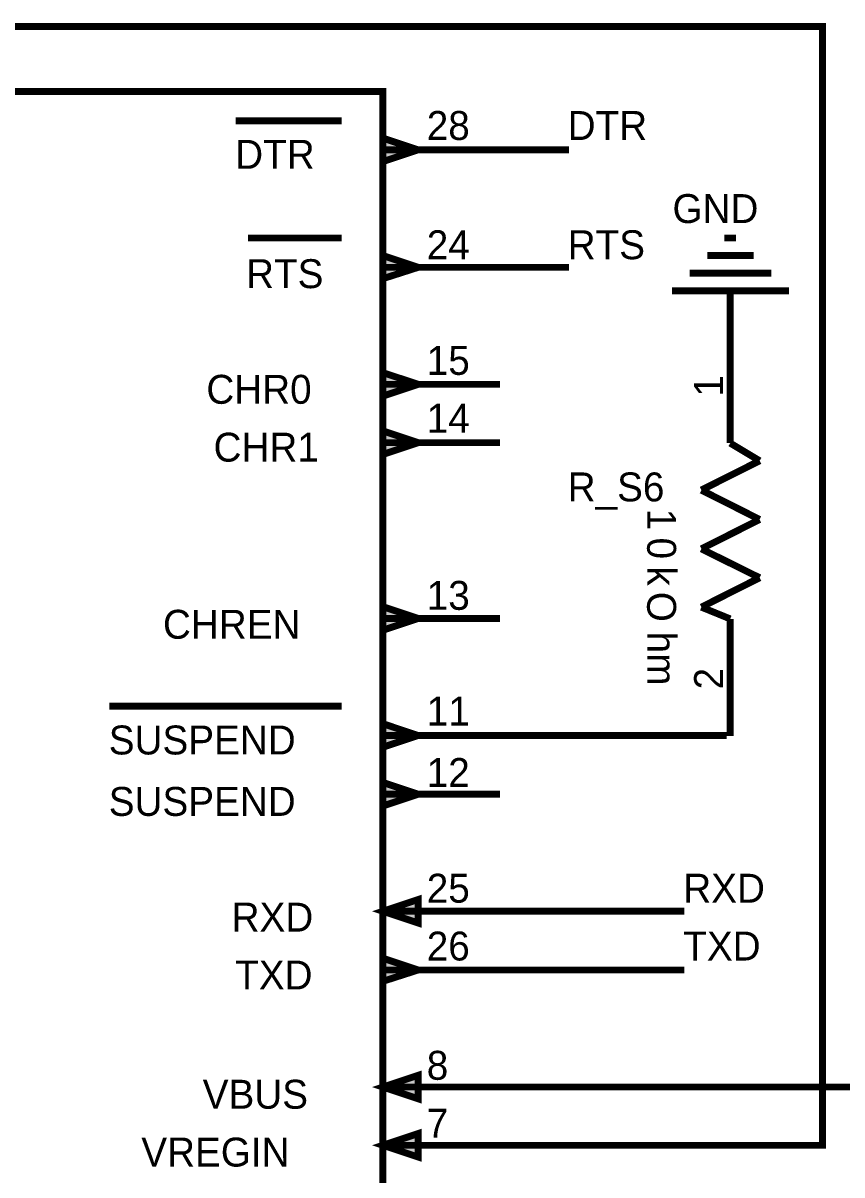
# Model space of a CAD drawing. Header units: inches. Extents: x 0 to 16.9, y 0 to 11.7.
# Drawn here: x 13.79 to 15.189, y 8.629 to 10.596 of the extents above; entities that cross this region are included whole.
import ezdxf

# ---------------------------------------------------------------- set-up
doc = ezdxf.new("R2010")
doc.units = ezdxf.units.IN
doc.header["$MEASUREMENT"] = 0
doc.layers.add('Sheet', color=255, linetype='Continuous')

msp = doc.modelspace()

# ---------------------------------------------------------------- linework, layer by layer
at = {"layer": 'Sheet'}
for points in [[(14.6051, 8.6794, 0.0118, 0.0118, 0), (15.1559, 8.6794, 0.0118, 0.0118, 0), (15.1559, 10.5901, 0.0118, 0.0118, 0), (12.4008, 10.5901, 0.0118, 0.0118, 0), (12.4008, 10.3795, 0.0118, 0.0118, 0)], [(14.2193, 10.4289, 0.0118, 0.0118, 0), (14.1537, 10.4289, 0.0118, 0.0118, 0)], [(14.2741, 10.4289, 0.0118, 0.0118, 0), (14.2193, 10.4289, 0.0118, 0.0118, 0)], [(14.335, 10.4289, 0.0118, 0.0118, 0), (14.2741, 10.4289, 0.0118, 0.0118, 0)], [(14.4052, 10.3795, 0.0118, 0.0118, 0), (14.6051, 10.3795, 0.0118, 0.0118, 0)], [(14.6051, 10.3795, 0.0118, 0.0118, 0), (14.7231, 10.3795, 0.0118, 0.0118, 0)], [(14.2347, 10.229, 0.0118, 0.0118, 0), (14.1746, 10.229, 0.0118, 0.0118, 0)], [(14.2903, 10.229, 0.0118, 0.0118, 0), (14.2347, 10.229, 0.0118, 0.0118, 0)], [(14.335, 10.229, 0.0118, 0.0118, 0), (14.2903, 10.229, 0.0118, 0.0118, 0)], [(14.9885, 10.229, 0.0118, 0.0118, 0), (15.0086, 10.229, 0.0118, 0.0118, 0)], [(14.9592, 10.1989, 0.0118, 0.0118, 0), (15.0387, 10.1989, 0.0118, 0.0118, 0)], [(14.4052, 10.1788, 0.0118, 0.0118, 0), (14.6051, 10.1788, 0.0118, 0.0118, 0)], [(14.6051, 10.1788, 0.0118, 0.0118, 0), (14.7231, 10.1788, 0.0118, 0.0118, 0)], [(14.9291, 10.1688, 0.0118, 0.0118, 0), (15.0688, 10.1688, 0.0118, 0.0118, 0)], [(14.899, 10.1387, 0.0118, 0.0118, 0), (15.0988, 10.1387, 0.0118, 0.0118, 0)], [(14.9985, 10.0391, 0.0118, 0.0118, 0), (14.9985, 10.1387, 0.0118, 0.0118, 0)], [(14.9985, 9.8786, 0.0118, 0.0118, 0), (14.9985, 10.0785, 0.0118, 0.0118, 0)], [(14.9985, 10.0785, 0.0118, 0.0118, 0), (14.9985, 10.0391, 0.0118, 0.0118, 0)], [(14.4052, 9.979, 0.0118, 0.0118, 0), (14.6051, 9.979, 0.0118, 0.0118, 0)], [(14.9985, 9.8786, 0.0118, 0.0118, 0), (14.9985, 9.9087, 0.0118, 0.0118, 0)], [(14.4052, 9.8794, 0.0118, 0.0118, 0), (14.6051, 9.8794, 0.0118, 0.0118, 0)], [(14.9985, 9.8786, 0.0118, 0.0118, 0), (15.0487, 9.8485, 0.0118, 0.0118, 0)], [(15.0487, 9.8485, 0.0118, 0.0118, 0), (14.9492, 9.7984, 0.0118, 0.0118, 0)], [(14.9492, 9.7984, 0.0118, 0.0118, 0), (15.0487, 9.7482, 0.0118, 0.0118, 0)], [(15.0487, 9.7482, 0.0118, 0.0118, 0), (14.9492, 9.698, 0.0118, 0.0118, 0)], [(14.9492, 9.698, 0.0118, 0.0118, 0), (15.0487, 9.6487, 0.0118, 0.0118, 0)], [(15.0487, 9.6487, 0.0118, 0.0118, 0), (14.9492, 9.5985, 0.0118, 0.0118, 0)], [(14.9492, 9.5985, 0.0118, 0.0118, 0), (14.9985, 9.5784, 0.0118, 0.0118, 0)], [(14.4052, 9.5792, 0.0118, 0.0118, 0), (14.6051, 9.5792, 0.0118, 0.0118, 0)], [(14.9985, 9.5784, 0.0118, 0.0118, 0), (14.9985, 9.3786, 0.0118, 0.0118, 0)], [(14.9985, 9.5784, 0.0118, 0.0118, 0), (14.9985, 9.5483, 0.0118, 0.0118, 0)], [(13.9878, 9.4295, 0.0118, 0.0118, 0), (13.9377, 9.4295, 0.0118, 0.0118, 0)], [(14.0526, 9.4295, 0.0118, 0.0118, 0), (13.9878, 9.4295, 0.0118, 0.0118, 0)], [(14.1028, 9.4295, 0.0118, 0.0118, 0), (14.0526, 9.4295, 0.0118, 0.0118, 0)], [(14.1529, 9.4295, 0.0118, 0.0118, 0), (14.1028, 9.4295, 0.0118, 0.0118, 0)], [(14.2085, 9.4295, 0.0118, 0.0118, 0), (14.1529, 9.4295, 0.0118, 0.0118, 0)], [(14.2733, 9.4295, 0.0118, 0.0118, 0), (14.2085, 9.4295, 0.0118, 0.0118, 0)], [(14.335, 9.4295, 0.0118, 0.0118, 0), (14.2733, 9.4295, 0.0118, 0.0118, 0)], [(14.4052, 9.3793, 0.0118, 0.0118, 0), (14.6051, 9.3793, 0.0118, 0.0118, 0)], [(14.6051, 9.3793, 0.0118, 0.0118, 0), (14.9985, 9.3793, 0.0118, 0.0118, 0), (14.9985, 9.3786, 0.0118, 0.0118, 0)], [(14.4052, 9.279, 0.0118, 0.0118, 0), (14.6051, 9.279, 0.0118, 0.0118, 0)], [(14.4052, 9.0791, 0.0118, 0.0118, 0), (14.6051, 9.0791, 0.0118, 0.0118, 0)], [(14.6051, 9.0791, 0.0118, 0.0118, 0), (14.9198, 9.0791, 0.0118, 0.0118, 0)], [(14.4052, 8.9788, 0.0118, 0.0118, 0), (14.6051, 8.9788, 0.0118, 0.0118, 0)], [(14.6051, 8.9788, 0.0118, 0.0118, 0), (14.9198, 8.9788, 0.0118, 0.0118, 0)], [(14.4052, 8.7789, 0.0118, 0.0118, 0), (14.6051, 8.7789, 0.0118, 0.0118, 0)], [(14.6051, 8.7789, 0.0118, 0.0118, 0), (15.4715, 8.7789, 0.0118, 0.0118, 0)], [(14.4052, 8.6794, 0.0118, 0.0118, 0), (14.6051, 8.6794, 0.0118, 0.0118, 0)]]:
    msp.add_lwpolyline(points, format="xyseb", dxfattribs=at)
for points in [[(12.7056, 10.479, 0.0118, 0.0118, 0), (14.4052, 10.479, 0.0118, 0.0118, 0), (14.4052, 8.079, 0.0118, 0.0118, 0), (12.7056, 8.079, 0.0118, 0.0118, 0), (12.7056, 10.479, 0.0118, 0.0118, 0)], [(12.7056, 10.479, 0.0039, 0.0039, 0), (12.7056, 8.079, 0.0039, 0.0039, 0), (14.4052, 8.079, 0.0039, 0.0039, 0), (14.4052, 10.479, 0.0039, 0.0039, 0), (12.7056, 10.479, 0.0039, 0.0039, 0), (12.7056, 10.479, 0.0039, 0.0039, 0)], [(14.4654, 10.3795, 0.0118, 0.0118, 0), (14.4052, 10.3995, 0.0118, 0.0118, 0), (14.4052, 10.3594, 0.0118, 0.0118, 0), (14.4654, 10.3795, 0.0118, 0.0118, 0)], [(14.4654, 10.3795, 0.0039, 0.0039, 0), (14.4052, 10.3995, 0.0039, 0.0039, 0), (14.4052, 10.3594, 0.0039, 0.0039, 0), (14.4654, 10.3795, 0.0039, 0.0039, 0)], [(14.4654, 10.1788, 0.0118, 0.0118, 0), (14.4052, 10.1989, 0.0118, 0.0118, 0), (14.4052, 10.1595, 0.0118, 0.0118, 0), (14.4654, 10.1788, 0.0118, 0.0118, 0)], [(14.4654, 10.1788, 0.0039, 0.0039, 0), (14.4052, 10.1989, 0.0039, 0.0039, 0), (14.4052, 10.1595, 0.0039, 0.0039, 0), (14.4654, 10.1788, 0.0039, 0.0039, 0)], [(14.4654, 9.979, 0.0118, 0.0118, 0), (14.4052, 9.999, 0.0118, 0.0118, 0), (14.4052, 9.9589, 0.0118, 0.0118, 0), (14.4654, 9.979, 0.0118, 0.0118, 0)], [(14.4654, 9.979, 0.0039, 0.0039, 0), (14.4052, 9.999, 0.0039, 0.0039, 0), (14.4052, 9.9589, 0.0039, 0.0039, 0), (14.4654, 9.979, 0.0039, 0.0039, 0)], [(14.4654, 9.8794, 0.0118, 0.0118, 0), (14.4052, 9.8995, 0.0118, 0.0118, 0), (14.4052, 9.8593, 0.0118, 0.0118, 0), (14.4654, 9.8794, 0.0118, 0.0118, 0)], [(14.4654, 9.8794, 0.0039, 0.0039, 0), (14.4052, 9.8995, 0.0039, 0.0039, 0), (14.4052, 9.8593, 0.0039, 0.0039, 0), (14.4654, 9.8794, 0.0039, 0.0039, 0)], [(14.4654, 9.5792, 0.0118, 0.0118, 0), (14.4052, 9.5993, 0.0118, 0.0118, 0), (14.4052, 9.5591, 0.0118, 0.0118, 0), (14.4654, 9.5792, 0.0118, 0.0118, 0)], [(14.4654, 9.5792, 0.0039, 0.0039, 0), (14.4052, 9.5993, 0.0039, 0.0039, 0), (14.4052, 9.5591, 0.0039, 0.0039, 0), (14.4654, 9.5792, 0.0039, 0.0039, 0)], [(14.4654, 9.3793, 0.0118, 0.0118, 0), (14.4052, 9.3994, 0.0118, 0.0118, 0), (14.4052, 9.3593, 0.0118, 0.0118, 0), (14.4654, 9.3793, 0.0118, 0.0118, 0)], [(14.4654, 9.3793, 0.0039, 0.0039, 0), (14.4052, 9.3994, 0.0039, 0.0039, 0), (14.4052, 9.3593, 0.0039, 0.0039, 0), (14.4654, 9.3793, 0.0039, 0.0039, 0)], [(14.4654, 9.279, 0.0118, 0.0118, 0), (14.4052, 9.2991, 0.0118, 0.0118, 0), (14.4052, 9.2589, 0.0118, 0.0118, 0), (14.4654, 9.279, 0.0118, 0.0118, 0)], [(14.4654, 9.279, 0.0039, 0.0039, 0), (14.4052, 9.2991, 0.0039, 0.0039, 0), (14.4052, 9.2589, 0.0039, 0.0039, 0), (14.4654, 9.279, 0.0039, 0.0039, 0)], [(14.4654, 9.0992, 0.0118, 0.0118, 0), (14.4052, 9.0791, 0.0118, 0.0118, 0), (14.4654, 9.0591, 0.0118, 0.0118, 0), (14.4654, 9.0992, 0.0118, 0.0118, 0)], [(14.4654, 9.0992, 0.0039, 0.0039, 0), (14.4052, 9.0791, 0.0039, 0.0039, 0), (14.4654, 9.0591, 0.0039, 0.0039, 0), (14.4654, 9.0992, 0.0039, 0.0039, 0)], [(14.4654, 8.9788, 0.0118, 0.0118, 0), (14.4052, 8.9989, 0.0118, 0.0118, 0), (14.4052, 8.9595, 0.0118, 0.0118, 0), (14.4654, 8.9788, 0.0118, 0.0118, 0)], [(14.4654, 8.9788, 0.0039, 0.0039, 0), (14.4052, 8.9989, 0.0039, 0.0039, 0), (14.4052, 8.9595, 0.0039, 0.0039, 0), (14.4654, 8.9788, 0.0039, 0.0039, 0)], [(14.4654, 8.799, 0.0118, 0.0118, 0), (14.4052, 8.7789, 0.0118, 0.0118, 0), (14.4654, 8.7589, 0.0118, 0.0118, 0), (14.4654, 8.799, 0.0118, 0.0118, 0)], [(14.4654, 8.799, 0.0039, 0.0039, 0), (14.4052, 8.7789, 0.0039, 0.0039, 0), (14.4654, 8.7589, 0.0039, 0.0039, 0), (14.4654, 8.799, 0.0039, 0.0039, 0)], [(14.4654, 8.6995, 0.0118, 0.0118, 0), (14.4052, 8.6794, 0.0118, 0.0118, 0), (14.4654, 8.6593, 0.0118, 0.0118, 0), (14.4654, 8.6995, 0.0118, 0.0118, 0)], [(14.4654, 8.6995, 0.0039, 0.0039, 0), (14.4052, 8.6794, 0.0039, 0.0039, 0), (14.4654, 8.6593, 0.0039, 0.0039, 0), (14.4654, 8.6995, 0.0039, 0.0039, 0)]]:
    msp.add_lwpolyline(points, format="xyseb", close=True, dxfattribs=at)
for points in [[(14.4044, 10.3568), (14.4725, 10.3795), (14.4044, 10.4022)], [(14.4044, 10.1568), (14.4725, 10.1795), (14.4044, 10.2022)], [(14.4044, 9.9568), (14.4725, 9.9795), (14.4044, 10.0022)], [(14.4044, 9.8568), (14.4725, 9.8795), (14.4044, 9.9022)], [(14.4044, 9.5568), (14.4725, 9.5795), (14.4044, 9.6022)], [(14.4044, 9.3568), (14.4725, 9.3795), (14.4044, 9.4022)], [(14.4044, 9.2568), (14.4725, 9.2795), (14.4044, 9.3022)], [(14.4683, 9.1022), (14.4001, 9.0795), (14.4683, 9.0568)], [(14.4044, 8.9568), (14.4725, 8.9795), (14.4044, 9.0022)], [(14.4683, 8.8022), (14.4001, 8.7795), (14.4683, 8.7568)], [(14.4683, 8.7022), (14.4001, 8.6795), (14.4683, 8.6568)]]:
    msp.add_solid(points, dxfattribs=at)

# ---------------------------------------------------------------- texts
for s, height, p in [('28', 0.04939, (14.4801, 10.3964)), ('DTR', 0.04939, (14.7208, 10.3964)), ('DTR', 0.04939, (14.1529, 10.3471)), ('GND', 0.04939, (14.8998, 10.2545)), ('24', 0.04939, (14.4801, 10.1927)), ('RTS', 0.04939, (14.7208, 10.1927)), ('RTS', 0.04939, (14.1715, 10.1433)), ('15', 0.04939, (14.4801, 9.9952)), ('CHR0', 0.04939, (14.1036, 9.9458)), ('14', 0.04939, (14.4801, 9.8964)), ('CHR1', 0.04939, (14.1159, 9.847)), ('R_S6', 0.04939, (14.7208, 9.7791)), ('13', 0.04939, (14.4801, 9.5939)), ('CHREN', 0.04939, (14.0295, 9.5445)), ('11', 0.04939, (14.4801, 9.3963)), ('SUSPEND', 0.04939, (13.9369, 9.3469)), ('12', 0.04939, (14.4801, 9.2914)), ('SUSPEND', 0.04939, (13.9369, 9.242)), ('25', 0.04939, (14.4801, 9.0938)), ('RXD', 0.04939, (14.9183, 9.0938)), ('RXD', 0.04939, (14.1468, 9.0444)), ('26', 0.04939, (14.4801, 8.995)), ('TXD', 0.04939, (14.9183, 8.995)), ('TXD', 0.04939, (14.1529, 8.9456)), ('8', 0.0494, (14.4801, 8.7913)), ('VBUS', 0.04939, (14.0974, 8.7419)), ('7', 0.0494, (14.4801, 8.6925)), ('VREGIN', 0.04939, (13.9925, 8.6431))]:
    msp.add_text(s, height=height, dxfattribs=at).set_placement(p)
for s, rotation, p in [('1', 90, (14.9862, 9.9581)), ('1', 270, (14.8566, 9.7667)), ('0', 270, (14.8566, 9.7173)), ('k', 270, (14.8566, 9.668)), ('O', 270, (14.8566, 9.6247)), ('h', 270, (14.8566, 9.5568)), ('m', 270, (14.8566, 9.5198)), ('2', 90, (14.9862, 9.458))]:
    msp.add_text(s, height=0.0494, rotation=rotation, dxfattribs=at).set_placement(p)

doc.saveas('drawing.dxf')
